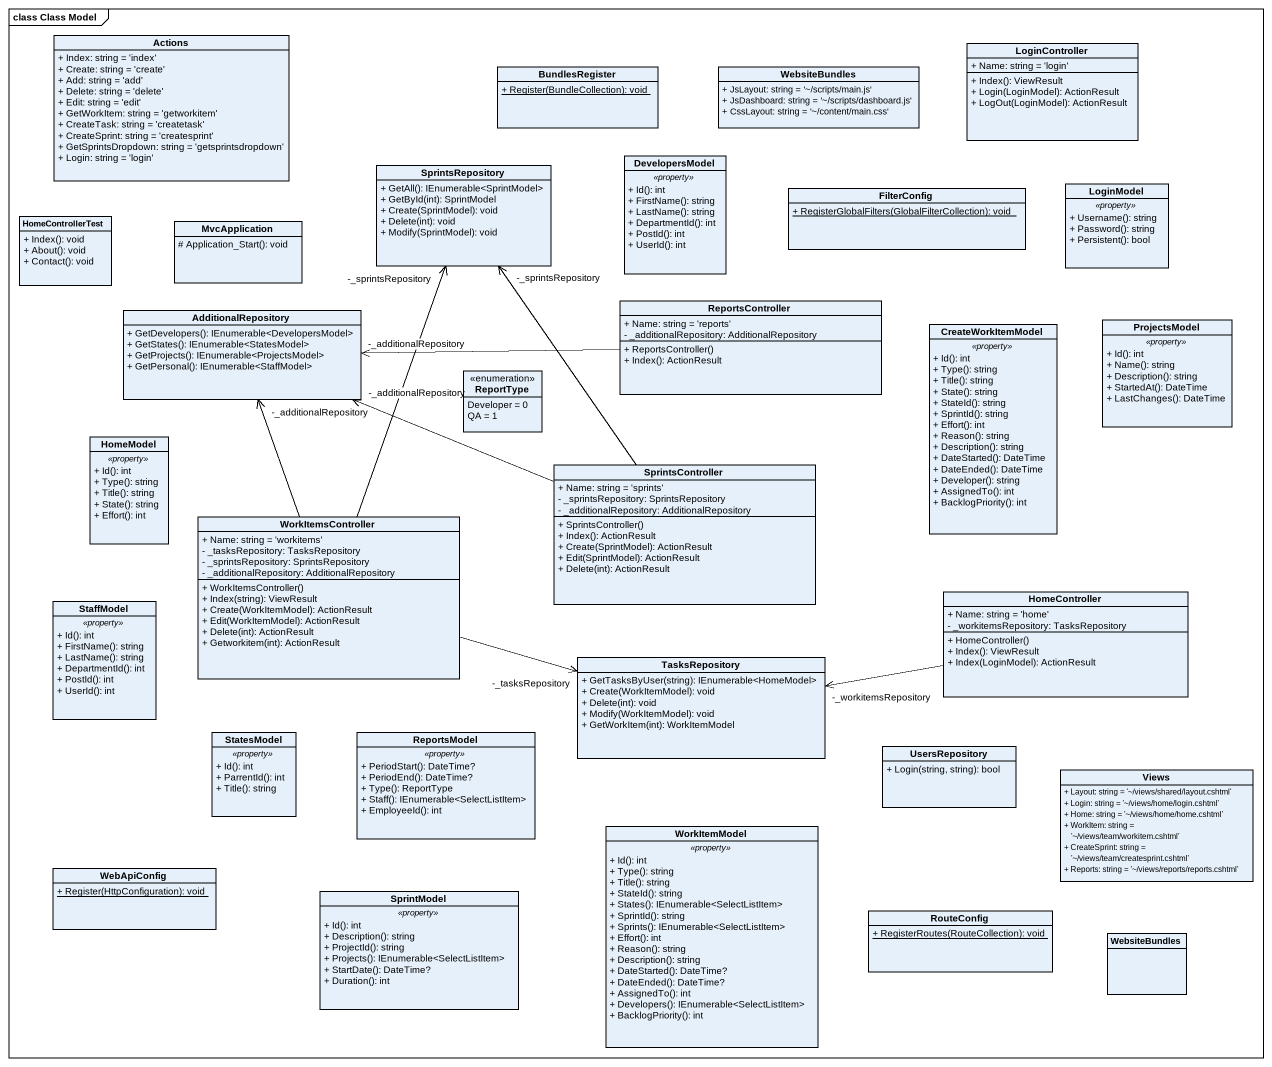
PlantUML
@startuml
mainframe class Class Model
hide circle
hide empty members
skinparam classAttributeIconSize 0
class Actions {
  + Index: string = 'index'
  + Create: string = 'create'
  + Add: string = 'add'
  + Delete: string = 'delete'
  + Edit: string = 'edit'
  + GetWorkItem: string = 'getworkitem'
  + CreateTask: string = 'createtask'
  + CreateSprint: string = 'createsprint'
  + GetSprintsDropdown: string = 'getsprintsdropdown'
  + Login: string = 'login'
}
class LoginController {
  + Name: string = 'login'
  + Index(): ViewResult
  + Login(LoginModel): ActionResult
  + LogOut(LoginModel): ActionResult
}
class BundlesRegister {
  {static} + Register(BundleCollection): void
}
class WebsiteBundles {
  + JsLayout: string = '~/scripts/main.js'
  + JsDashboard: string = '~/scripts/dashboard.js'
  + CssLayout: string = '~/content/main.css'
}
class DevelopersModel {
  .. <<property>> ..
  + Id(): int
  + FirstName(): string
  + LastName(): string
  + DepartmentId(): int
  + PostId(): int
  + UserId(): int
}
class SprintsRepository {
  + GetAll(): IEnumerable<SprintModel>
  + GetById(int): SprintModel
  + Create(SprintModel): void
  + Delete(int): void
  + Modify(SprintModel): void
}
class FilterConfig {
  {static} + RegisterGlobalFilters(GlobalFilterCollection): void
}
class LoginModel {
  .. <<property>> ..
  + Username(): string
  + Password(): string
  + Persistent(): bool
}
class HomeControllerTest {
  + Index(): void
  + About(): void
  + Contact(): void
}
class MvcApplication {
  # Application_Start(): void
}
class AdditionalRepository {
  + GetDevelopers(): IEnumerable<DevelopersModel>
  + GetStates(): IEnumerable<StatesModel>
  + GetProjects(): IEnumerable<ProjectsModel>
  + GetPersonal(): IEnumerable<StaffModel>
}
class ReportsController {
  + Name: string = 'reports'
  - _additionalRepository: AdditionalRepository
  + ReportsController()
  + Index(): ActionResult
}
class ProjectsModel {
  .. <<property>> ..
  + Id(): int
  + Name(): string
  + Description(): string
  + StartedAt(): DateTime
  + LastChanges(): DateTime
}
class CreateWorkItemModel {
  .. <<property>> ..
  + Id(): int
  + Type(): string
  + Title(): string
  + State(): string
  + StateId(): string
  + SprintId(): string
  + Effort(): int
  + Reason(): string
  + Description(): string
  + DateStarted(): DateTime
  + DateEnded(): DateTime
  + Developer(): string
  + AssignedTo(): int
  + BacklogPriority(): int
}
enum ReportType {
  Developer = 0
  QA = 1
}
class HomeModel {
  .. <<property>> ..
  + Id(): int
  + Type(): string
  + Title(): string
  + State(): string
  + Effort(): int
}
class SprintsController {
  + Name: string = 'sprints'
  - _sprintsRepository: SprintsRepository
  - _additionalRepository: AdditionalRepository
  + SprintsController()
  + Index(): ActionResult
  + Create(SprintModel): ActionResult
  + Edit(SprintModel): ActionResult
  + Delete(int): ActionResult
}
class WorkItemsController {
  + Name: string = 'workitems'
  - _tasksRepository: TasksRepository
  - _sprintsRepository: SprintsRepository
  - _additionalRepository: AdditionalRepository
  + WorkItemsController()
  + Index(string): ViewResult
  + Create(WorkItemModel): ActionResult
  + Edit(WorkItemModel): ActionResult
  + Delete(int): ActionResult
  + Getworkitem(int): ActionResult
}
class HomeController {
  + Name: string = 'home'
  - _workitemsRepository: TasksRepository
  + HomeController()
  + Index(): ViewResult
  + Index(LoginModel): ActionResult
}
class StaffModel {
  .. <<property>> ..
  + Id(): int
  + FirstName(): string
  + LastName(): string
  + DepartmentId(): int
  + PostId(): int
  + UserId(): int
}
class TasksRepository {
  + GetTasksByUser(string): IEnumerable<HomeModel>
  + Create(WorkItemModel): void
  + Delete(int): void
  + Modify(WorkItemModel): void
  + GetWorkItem(int): WorkItemModel
}
class StatesModel {
  .. <<property>> ..
  + Id(): int
  + ParrentId(): int
  + Title(): string
}
class ReportsModel {
  .. <<property>> ..
  + PeriodStart(): DateTime?
  + PeriodEnd(): DateTime?
  + Type(): ReportType
  + Staff(): IEnumerable<SelectListItem>
  + EmployeeId(): int
}
class UsersRepository {
  + Login(string, string): bool
}
class Views {
  + Layout: string = '~/views/shared/layout.cshtml'
  + Login: string = '~/views/home/login.cshtml'
  + Home: string = '~/views/home/home.cshtml'
  + WorkItem: string = '~/views/team/workitem.cshtml'
  + CreateSprint: string = '~/views/team/createsprint.cshtml'
  + Reports: string = '~/views/reports/reports.cshtml'
}
class WorkItemModel {
  .. <<property>> ..
  + Id(): int
  + Type(): string
  + Title(): string
  + StateId(): string
  + States(): IEnumerable<SelectListItem>
  + SprintId(): string
  + Sprints(): IEnumerable<SelectListItem>
  + Effort(): int
  + Reason(): string
  + Description(): string
  + DateStarted(): DateTime?
  + DateEnded(): DateTime?
  + AssignedTo(): int
  + Developers(): IEnumerable<SelectListItem>
  + BacklogPriority(): int
}
class WebApiConfig {
  {static} + Register(HttpConfiguration): void
}
class SprintModel {
  .. <<property>> ..
  + Id(): int
  + Description(): string
  + ProjectId(): string
  + Projects(): IEnumerable<SelectListItem>
  + StartDate(): DateTime?
  + Duration(): int
}
class RouteConfig {
  {static} + RegisterRoutes(RouteCollection): void
}
class "WebsiteBundles" as WebsiteBundles_2
ReportsController -left-> "-_additionalRepository" AdditionalRepository
SprintsController -up-> "-_sprintsRepository" SprintsRepository
SprintsController -left-> "-_additionalRepository" AdditionalRepository
WorkItemsController -up-> "-_sprintsRepository" SprintsRepository
WorkItemsController -up-> "-_additionalRepository" AdditionalRepository
WorkItemsController -right-> "-_tasksRepository" TasksRepository
HomeController -left-> "-_workitemsRepository" TasksRepository
@enduml
